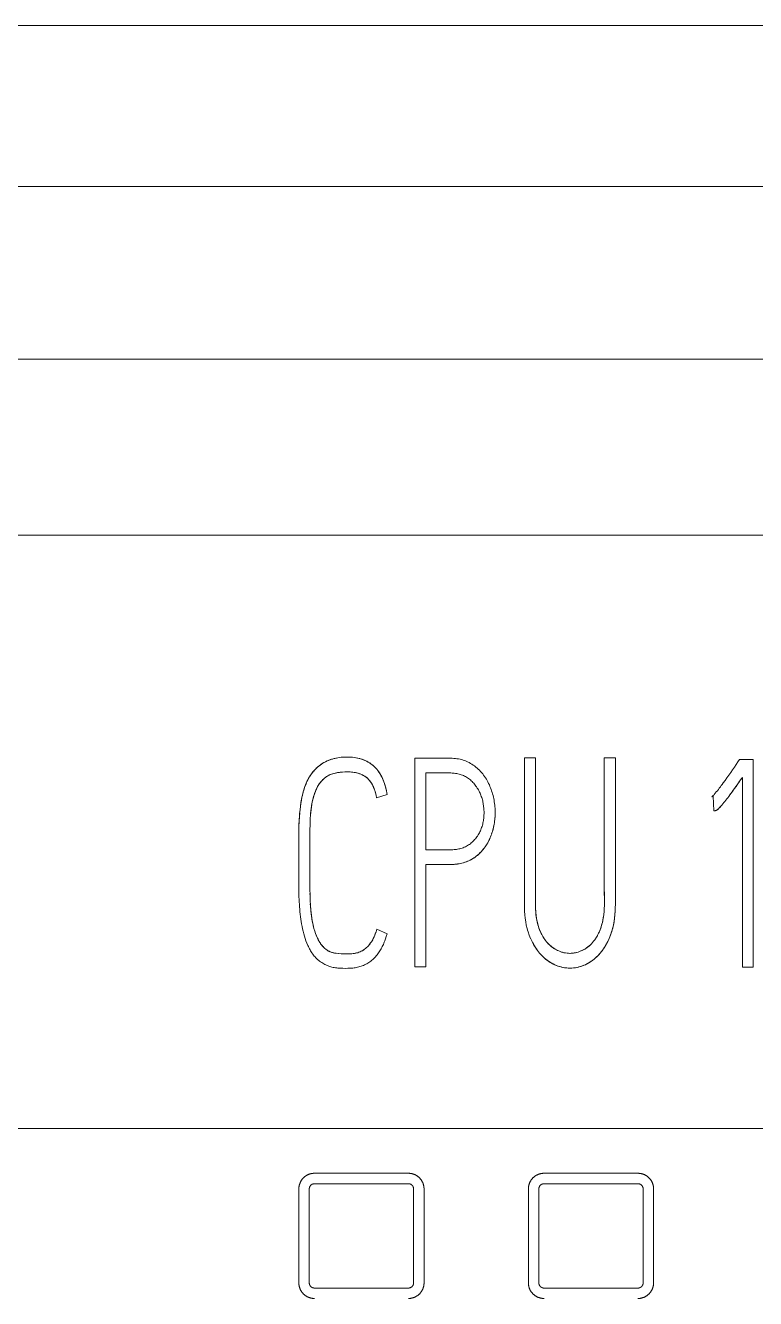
# Model space of a CAD drawing. Header units: millimetres. Extents: x 42356 to 50646, y 31507 to 39566.
# Drawn here: x 47631.91 to 47638.9, y 38478.64 to 38490.84 of the extents above; entities that cross this region are included whole.
import ezdxf

# ---------------------------------------------------------------- set-up
doc = ezdxf.new("R2010")
doc.units = ezdxf.units.MM
doc.set_wipeout_variables(frame=1)
doc.layers.add('000-PI-Oprema', color=30, linetype='Continuous', lineweight=5)

# ---------------------------------------------------------------- blocks, each defined once
blk = doc.blocks.new('A101_6ES7512-1DK01-0AB0')
at = {"layer": '000-PI-Oprema'}
for p, q in [((60.1, 58.55), (100, 58.55)), ((60.1, 57.006), (100, 57.006)), ((0, 55.35), (100, 55.35)), ((43.501, 53.664), (100, 53.664)), ((82.611, 51.527), (82.611, 49.527)), ((82.86, 51.527), (82.611, 51.527)), ((83.662, 50.194), (83.662, 51.53)), ((83.768, 51.53), (83.662, 51.53)), ((84.534, 51.53), (84.427, 51.53)), ((84.534, 50.126), (84.534, 51.53)), ((85.709, 51.494), (85.692, 51.468)), ((85.724, 51.516), (85.709, 51.494)), ((85.855, 51.516), (85.724, 51.516)), ((85.855, 49.524), (85.855, 51.516)), ((82.717, 50.65), (82.717, 51.386)), ((82.717, 51.386), (82.956, 51.386)), ((85.621, 51.366), (85.603, 51.34)), ((85.639, 51.391), (85.621, 51.366)), ((85.657, 51.417), (85.639, 51.391)), ((85.674, 51.442), (85.657, 51.417)), ((85.692, 51.468), (85.674, 51.442)), ((81.572, 51.289), (81.564, 51.271)), ((81.578, 51.303), (81.571, 51.287)), ((85.603, 51.34), (85.585, 51.315)), ((85.682, 51.246), (85.664, 51.221)), ((85.69, 51.258), (85.673, 51.234)), ((85.699, 51.27), (85.682, 51.246)), ((85.708, 51.283), (85.69, 51.258)), ((85.716, 51.295), (85.699, 51.27)), ((85.725, 51.307), (85.708, 51.283)), ((85.734, 51.319), (85.716, 51.295)), ((85.742, 51.332), (85.725, 51.307)), ((85.751, 51.344), (85.734, 51.319)), ((85.751, 51.344), (85.751, 49.524)), ((82.234, 51.198), (82.24, 51.171)), ((82.245, 51.147), (82.24, 51.173)), ((82.347, 51.18), (82.245, 51.147)), ((82.344, 51.195), (82.34, 51.215)), ((82.343, 51.197), (82.347, 51.18)), ((85.459, 51.158), (85.472, 51.164)), ((85.472, 51.164), (85.478, 51.022)), ((85.629, 51.173), (85.647, 51.197)), ((85.638, 51.185), (85.655, 51.209)), ((85.647, 51.197), (85.664, 51.221)), ((85.655, 51.209), (85.673, 51.234)), ((81.511, 51.033), (81.507, 50.997)), ((85.55, 51.073), (85.555, 51.079)), ((85.555, 51.078), (85.564, 51.09)), ((81.606, 50.852), (81.607, 50.88)), ((81.609, 50.93), (81.607, 50.904)), ((81.607, 50.904), (81.607, 50.878)), ((81.61, 50.956), (81.608, 50.928)), ((81.5, 50.293), (81.5, 50.821)), ((81.5, 50.817), (81.5, 50.787)), ((81.605, 50.8), (81.606, 50.832)), ((81.605, 50.774), (81.605, 50.807)), ((81.605, 50.748), (81.605, 50.783)), ((81.605, 50.723), (81.605, 50.759)), ((81.606, 50.826), (81.606, 50.856)), ((83.353, 50.818), (83.348, 50.802)), ((81.605, 50.697), (81.605, 50.735)), ((81.606, 50.541), (81.605, 50.711)), ((81.606, 50.518), (81.606, 50.543)), ((81.606, 50.541), (81.606, 50.515)), ((82.717, 49.527), (82.717, 50.509)), ((82.856, 50.509), (82.717, 50.509)), ((82.747, 50.509), (82.838, 50.508)), ((81.605, 50.326), (81.605, 50.374)), ((81.605, 50.334), (81.605, 50.302)), ((81.605, 50.308), (81.606, 50.278)), ((81.606, 50.282), (81.606, 50.254)), ((81.606, 50.256), (81.607, 50.23)), ((81.606, 50.231), (81.607, 50.205)), ((81.609, 50.153), (81.608, 50.181)), ((81.611, 50.127), (81.609, 50.157)), ((84.534, 50.197), (84.534, 50.13)), ((83.663, 50.061), (83.666, 50.027)), ((83.666, 50.027), (83.669, 49.994)), ((83.669, 49.994), (83.674, 49.961)), ((83.674, 49.961), (83.68, 49.928)), ((83.68, 49.928), (83.688, 49.895)), ((82.247, 49.89), (82.345, 49.843)), ((83.688, 49.896), (83.693, 49.879)), ((83.692, 49.88), (83.697, 49.863)), ((83.697, 49.864), (83.709, 49.832)), ((83.708, 49.833), (83.721, 49.801)), ((83.721, 49.802), (83.735, 49.771)), ((82.167, 49.73), (82.157, 49.72)), ((83.735, 49.772), (83.743, 49.756)), ((83.742, 49.757), (83.751, 49.741)), ((83.75, 49.742), (83.759, 49.727)), ((83.759, 49.728), (83.768, 49.713)), ((83.768, 49.714), (83.778, 49.699)), ((83.777, 49.7), (83.787, 49.685)), ((83.787, 49.686), (83.798, 49.672)), ((83.797, 49.673), (83.808, 49.659)), ((83.807, 49.66), (83.819, 49.647)), ((83.818, 49.648), (83.831, 49.634)), ((83.83, 49.636), (83.843, 49.623)), ((83.842, 49.624), (83.855, 49.611)), ((82.611, 49.527), (82.717, 49.527)), ((85.751, 49.524), (85.855, 49.524)), ((43.501, 47.98), (100, 47.98)), ((82.55, 47.55), (81.65, 47.55)), ((84.75, 47.55), (83.85, 47.55)), ((81.5, 47.4), (81.5, 46.5)), ((81.6, 47.4), (81.6, 46.5)), ((82.55, 47.45), (81.65, 47.45)), ((82.6, 46.5), (82.6, 47.4)), ((82.7, 46.5), (82.7, 47.4)), ((83.7, 47.4), (83.7, 46.5)), ((83.8, 47.4), (83.8, 46.5)), ((84.75, 47.45), (83.85, 47.45)), ((84.8, 46.5), (84.8, 47.4)), ((84.9, 46.5), (84.9, 47.4)), ((81.65, 46.45), (82.55, 46.45)), ((83.85, 46.45), (84.75, 46.45))]:
    blk.add_line(p, q, dxfattribs=at)
for points in [[(81.656, 51.42), (81.669, 51.432), (81.682, 51.444), (81.696, 51.456), (81.71, 51.466), (81.724, 51.476), (81.74, 51.485), (81.755, 51.493), (81.771, 51.501), (81.787, 51.508), (81.804, 51.514), (81.821, 51.519), (81.838, 51.524), (81.855, 51.528), (81.873, 51.531), (81.89, 51.534), (81.908, 51.536), (81.925, 51.537), (81.943, 51.538), (81.961, 51.538), (81.978, 51.538), (81.996, 51.537), (82.014, 51.536), (82.031, 51.534)], [(81.756, 51.494), (81.742, 51.487), (81.729, 51.479), (81.716, 51.47), (81.703, 51.461), (81.691, 51.452), (81.679, 51.441), (81.667, 51.431)], [(82.015, 51.536), (82, 51.537), (81.984, 51.538), (81.969, 51.538), (81.953, 51.538), (81.937, 51.538), (81.922, 51.537), (81.906, 51.536), (81.89, 51.534), (81.875, 51.531), (81.86, 51.529), (81.844, 51.525), (81.829, 51.521), (81.814, 51.517), (81.799, 51.512), (81.785, 51.507), (81.77, 51.501)], [(82.031, 51.534), (82.048, 51.532), (82.066, 51.528), (82.083, 51.524), (82.1, 51.519), (82.117, 51.513), (82.133, 51.507), (82.149, 51.499), (82.165, 51.491), (82.18, 51.482), (82.194, 51.471), (82.208, 51.46), (82.222, 51.448), (82.234, 51.436), (82.246, 51.423), (82.257, 51.409)], [(82.247, 51.421), (82.237, 51.433), (82.226, 51.444), (82.215, 51.455), (82.203, 51.465), (82.19, 51.474), (82.177, 51.483), (82.164, 51.491), (82.15, 51.499), (82.136, 51.506), (82.122, 51.512), (82.107, 51.517), (82.092, 51.522), (82.077, 51.526), (82.062, 51.529), (82.046, 51.532)], [(83.353, 50.818), (83.358, 50.833), (83.362, 50.848), (83.365, 50.863), (83.369, 50.878), (83.372, 50.894), (83.374, 50.909), (83.376, 50.924), (83.378, 50.939), (83.379, 50.955), (83.38, 50.97), (83.381, 50.986), (83.381, 51.001), (83.381, 51.017), (83.38, 51.032), (83.38, 51.048), (83.378, 51.063), (83.377, 51.078), (83.375, 51.094), (83.373, 51.109), (83.371, 51.124), (83.368, 51.14), (83.365, 51.155), (83.361, 51.17), (83.357, 51.185), (83.353, 51.2), (83.348, 51.215), (83.343, 51.229), (83.338, 51.244), (83.332, 51.258), (83.326, 51.272), (83.319, 51.286), (83.312, 51.3), (83.305, 51.313), (83.297, 51.327), (83.289, 51.34), (83.28, 51.353), (83.271, 51.365), (83.262, 51.377), (83.252, 51.389), (83.241, 51.401), (83.231, 51.412), (83.22, 51.423), (83.208, 51.433), (83.196, 51.443), (83.184, 51.453), (83.172, 51.462), (83.159, 51.47), (83.146, 51.478), (83.132, 51.486), (83.118, 51.493), (83.104, 51.499), (83.09, 51.505), (83.075, 51.51), (83.061, 51.514), (83.046, 51.518), (83.031, 51.521), (83.015, 51.523), (83, 51.525), (82.984, 51.526), (82.969, 51.527), (82.953, 51.527), (82.922, 51.527), (82.891, 51.527), (82.86, 51.527)], [(83.865, 49.78), (83.856, 49.792), (83.847, 49.805), (83.839, 49.818), (83.832, 49.831), (83.825, 49.844), (83.818, 49.858), (83.812, 49.872), (83.806, 49.886), (83.801, 49.901), (83.796, 49.915), (83.792, 49.93), (83.788, 49.945), (83.784, 49.96), (83.778, 49.99), (83.774, 50.02), (83.77, 50.05), (83.768, 50.08), (83.767, 50.11), (83.767, 50.14), (83.767, 50.201), (83.768, 50.261), (83.768, 51.53)], [(84.314, 49.759), (84.322, 49.77), (84.331, 49.78), (84.339, 49.791), (84.347, 49.802), (84.354, 49.814), (84.361, 49.826), (84.367, 49.838), (84.373, 49.85), (84.379, 49.862), (84.384, 49.874), (84.394, 49.9), (84.402, 49.926), (84.409, 49.952), (84.415, 49.979), (84.42, 50.006), (84.423, 50.032), (84.425, 50.06), (84.427, 50.087), (84.428, 50.114), (84.428, 50.168), (84.428, 50.223), (84.427, 50.278), (84.427, 51.53)], [(81.578, 51.303), (81.585, 51.319), (81.594, 51.335), (81.603, 51.35), (81.612, 51.365), (81.622, 51.379), (81.633, 51.393), (81.644, 51.407), (81.656, 51.42)], [(81.646, 51.408), (81.635, 51.396), (81.626, 51.384), (81.617, 51.371), (81.608, 51.358), (81.6, 51.345), (81.592, 51.331), (81.585, 51.318)], [(81.812, 51.374), (81.8, 51.37), (81.788, 51.364), (81.777, 51.358), (81.766, 51.351), (81.755, 51.344), (81.745, 51.336), (81.735, 51.328), (81.726, 51.318), (81.717, 51.309), (81.708, 51.299), (81.7, 51.289), (81.693, 51.278), (81.686, 51.267), (81.679, 51.255)], [(81.685, 51.266), (81.692, 51.276), (81.698, 51.286), (81.706, 51.296), (81.713, 51.305), (81.722, 51.314), (81.73, 51.323), (81.739, 51.331), (81.748, 51.339), (81.758, 51.346), (81.768, 51.353), (81.779, 51.359), (81.789, 51.365), (81.8, 51.37), (81.812, 51.374)], [(81.966, 51.397), (81.94, 51.396), (81.914, 51.395), (81.888, 51.392), (81.863, 51.387), (81.837, 51.382), (81.825, 51.378), (81.812, 51.374)], [(81.823, 51.378), (81.847, 51.384), (81.871, 51.389), (81.895, 51.393), (81.919, 51.395), (81.944, 51.397), (81.968, 51.397)], [(81.966, 51.397), (81.992, 51.396), (82.017, 51.394), (82.029, 51.392), (82.041, 51.39), (82.053, 51.388), (82.065, 51.385), (82.077, 51.382), (82.088, 51.378), (82.099, 51.373), (82.111, 51.368), (82.121, 51.362), (82.132, 51.356), (82.142, 51.349), (82.151, 51.341), (82.16, 51.333), (82.169, 51.324)], [(82.234, 51.198), (82.23, 51.211), (82.226, 51.223), (82.222, 51.236), (82.217, 51.248), (82.211, 51.26), (82.206, 51.271), (82.199, 51.283), (82.193, 51.294), (82.185, 51.304), (82.177, 51.315), (82.169, 51.324), (82.16, 51.334), (82.15, 51.342), (82.14, 51.35), (82.129, 51.357), (82.118, 51.363), (82.106, 51.369), (82.094, 51.375), (82.082, 51.379), (82.07, 51.383), (82.057, 51.387), (82.044, 51.39), (82.031, 51.392), (82.018, 51.394), (82.005, 51.395), (81.992, 51.396)], [(82.257, 51.409), (82.267, 51.395), (82.277, 51.38), (82.286, 51.365), (82.294, 51.349), (82.302, 51.333), (82.309, 51.317), (82.315, 51.301), (82.321, 51.284), (82.327, 51.267), (82.332, 51.25), (82.336, 51.232), (82.34, 51.215)], [(82.341, 51.211), (82.338, 51.226), (82.334, 51.241), (82.33, 51.256), (82.325, 51.27), (82.321, 51.285), (82.316, 51.3), (82.31, 51.314), (82.304, 51.328), (82.297, 51.342), (82.29, 51.356), (82.283, 51.37), (82.275, 51.383), (82.266, 51.396)], [(82.956, 51.386), (82.968, 51.385), (82.979, 51.385), (82.99, 51.384), (83.002, 51.382), (83.013, 51.38), (83.024, 51.378), (83.035, 51.376), (83.046, 51.372), (83.056, 51.369), (83.067, 51.365), (83.077, 51.361), (83.087, 51.356), (83.097, 51.351), (83.107, 51.345), (83.117, 51.339), (83.126, 51.332), (83.135, 51.326), (83.144, 51.319), (83.152, 51.311), (83.16, 51.303), (83.168, 51.295), (83.176, 51.287), (83.183, 51.279), (83.191, 51.27), (83.197, 51.261), (83.204, 51.252), (83.21, 51.242), (83.216, 51.233), (83.222, 51.223), (83.227, 51.213), (83.232, 51.203), (83.237, 51.193), (83.241, 51.183), (83.245, 51.172), (83.249, 51.162), (83.253, 51.151), (83.256, 51.14), (83.259, 51.129), (83.262, 51.118), (83.264, 51.107), (83.266, 51.096), (83.268, 51.085), (83.27, 51.074), (83.271, 51.063), (83.273, 51.052), (83.274, 51.041), (83.274, 51.029), (83.275, 51.018), (83.275, 51.007), (83.275, 50.996), (83.274, 50.984), (83.274, 50.973), (83.273, 50.962), (83.272, 50.951), (83.27, 50.94), (83.269, 50.929), (83.267, 50.918), (83.264, 50.907), (83.262, 50.896), (83.259, 50.885), (83.256, 50.874), (83.252, 50.863), (83.249, 50.853), (83.245, 50.842), (83.24, 50.832), (83.235, 50.822), (83.23, 50.812), (83.225, 50.802), (83.219, 50.792), (83.213, 50.782), (83.207, 50.773), (83.2, 50.764), (83.193, 50.755), (83.185, 50.747), (83.178, 50.738), (83.169, 50.73), (83.161, 50.723), (83.153, 50.715), (83.144, 50.708), (83.135, 50.702), (83.125, 50.696), (83.116, 50.69), (83.106, 50.684), (83.096, 50.679), (83.086, 50.675), (83.075, 50.67), (83.065, 50.667), (83.054, 50.663), (83.043, 50.66), (83.032, 50.658), (83.021, 50.656), (83.01, 50.654), (82.999, 50.653), (82.988, 50.652), (82.977, 50.651), (82.965, 50.651), (82.943, 50.65), (82.92, 50.65), (82.897, 50.65), (82.717, 50.65)], [(81.511, 51.032), (81.515, 51.067), (81.52, 51.102), (81.526, 51.136), (81.53, 51.154), (81.534, 51.171), (81.538, 51.188), (81.542, 51.205), (81.547, 51.222), (81.552, 51.238), (81.558, 51.255), (81.564, 51.271)], [(81.566, 51.275), (81.56, 51.26), (81.555, 51.246), (81.55, 51.231), (81.545, 51.216), (81.541, 51.201), (81.537, 51.186), (81.53, 51.155), (81.524, 51.125), (81.519, 51.094), (81.515, 51.064)], [(81.68, 51.256), (81.674, 51.244), (81.668, 51.232), (81.663, 51.221), (81.658, 51.209), (81.649, 51.184), (81.641, 51.159), (81.635, 51.134), (81.629, 51.109), (81.624, 51.084), (81.62, 51.058), (81.617, 51.033), (81.614, 51.007), (81.612, 50.981), (81.61, 50.951)], [(81.611, 50.975), (81.613, 50.999), (81.616, 51.023), (81.619, 51.047), (81.622, 51.07), (81.626, 51.094), (81.631, 51.118), (81.636, 51.141), (81.643, 51.165), (81.65, 51.188), (81.659, 51.211), (81.668, 51.233), (81.679, 51.255)], [(82.177, 51.315), (82.184, 51.306), (82.191, 51.296), (82.198, 51.285), (82.204, 51.275), (82.209, 51.264), (82.214, 51.253), (82.219, 51.242), (82.223, 51.23), (82.227, 51.219), (82.234, 51.195)], [(85.585, 51.315), (85.567, 51.29), (85.558, 51.277), (85.549, 51.265), (85.54, 51.252), (85.53, 51.24), (85.521, 51.228), (85.511, 51.216), (85.501, 51.204)], [(85.501, 51.204), (85.481, 51.18), (85.476, 51.174), (85.471, 51.169), (85.468, 51.166), (85.465, 51.163), (85.462, 51.161), (85.459, 51.158)], [(85.629, 51.173), (85.62, 51.161), (85.611, 51.149), (85.602, 51.137), (85.592, 51.125), (85.583, 51.113), (85.574, 51.102), (85.564, 51.09)], [(85.574, 51.102), (85.583, 51.113), (85.592, 51.125), (85.602, 51.137), (85.611, 51.149), (85.62, 51.161), (85.638, 51.185)], [(81.508, 51.002), (81.505, 50.972), (81.503, 50.941), (81.502, 50.91), (81.501, 50.879), (81.5, 50.848)], [(81.5, 50.817), (81.5, 50.856), (81.501, 50.892), (81.503, 50.927), (81.505, 50.962), (81.507, 50.997)], [(83.381, 51.006), (83.381, 50.992), (83.38, 50.978), (83.38, 50.964), (83.379, 50.95), (83.377, 50.937), (83.376, 50.923), (83.374, 50.909), (83.372, 50.896), (83.369, 50.882), (83.367, 50.868), (83.363, 50.855), (83.36, 50.842), (83.356, 50.828), (83.352, 50.815)], [(85.478, 51.022), (85.479, 51.022), (85.479, 51.022), (85.48, 51.022), (85.48, 51.022), (85.481, 51.022), (85.481, 51.022), (85.482, 51.022), (85.482, 51.023), (85.483, 51.023), (85.483, 51.023), (85.484, 51.023), (85.484, 51.023), (85.485, 51.023), (85.485, 51.023), (85.486, 51.023), (85.486, 51.023), (85.487, 51.023), (85.487, 51.023), (85.488, 51.024), (85.489, 51.024), (85.49, 51.024), (85.491, 51.024), (85.492, 51.025), (85.493, 51.025), (85.494, 51.025), (85.495, 51.026), (85.496, 51.026), (85.497, 51.026), (85.498, 51.027), (85.499, 51.027), (85.5, 51.028)], [(85.55, 51.073), (85.545, 51.067), (85.54, 51.062), (85.534, 51.056), (85.529, 51.051), (85.524, 51.046), (85.518, 51.04), (85.516, 51.038), (85.513, 51.035), (85.51, 51.033), (85.507, 51.031), (85.503, 51.029), (85.502, 51.028), (85.5, 51.028)], [(85.5, 51.028), (85.503, 51.029), (85.507, 51.031), (85.51, 51.033), (85.513, 51.035), (85.516, 51.037), (85.519, 51.04), (85.522, 51.042), (85.524, 51.045), (85.529, 51.051)], [(85.529, 51.051), (85.545, 51.067), (85.55, 51.073)], [(82.958, 50.509), (82.973, 50.509), (82.988, 50.51), (83.003, 50.511), (83.019, 50.513), (83.034, 50.516), (83.049, 50.519), (83.063, 50.522), (83.078, 50.526), (83.093, 50.531), (83.107, 50.536), (83.121, 50.542), (83.135, 50.548), (83.149, 50.555), (83.163, 50.563), (83.176, 50.571), (83.189, 50.58), (83.201, 50.589), (83.213, 50.599), (83.225, 50.609), (83.236, 50.62), (83.247, 50.631), (83.257, 50.642), (83.267, 50.654), (83.277, 50.666), (83.286, 50.679), (83.295, 50.692), (83.303, 50.705), (83.311, 50.718), (83.318, 50.732), (83.325, 50.746), (83.332, 50.76), (83.338, 50.774), (83.343, 50.789), (83.349, 50.803)], [(83.338, 50.776), (83.333, 50.763), (83.327, 50.75), (83.321, 50.738), (83.315, 50.725), (83.308, 50.713), (83.301, 50.701), (83.293, 50.69), (83.285, 50.678), (83.277, 50.667), (83.268, 50.656), (83.26, 50.645), (83.25, 50.635), (83.241, 50.625), (83.231, 50.615), (83.221, 50.605), (83.211, 50.596), (83.2, 50.588), (83.189, 50.58), (83.177, 50.572), (83.165, 50.564), (83.153, 50.558), (83.141, 50.551), (83.128, 50.545), (83.116, 50.54), (83.103, 50.535), (83.09, 50.53), (83.076, 50.526), (83.063, 50.522), (83.049, 50.519), (83.036, 50.516), (83.022, 50.514), (83.008, 50.512), (82.994, 50.511), (82.98, 50.51), (82.967, 50.509)], [(81.606, 50.518), (81.606, 50.464), (81.606, 50.438), (81.606, 50.412)], [(82.838, 50.508), (82.868, 50.508), (82.898, 50.508), (82.928, 50.508), (82.967, 50.509)], [(82.939, 50.509), (82.911, 50.509), (82.856, 50.509)], [(81.605, 50.36), (81.606, 50.422), (81.606, 50.47)], [(82.345, 49.843), (82.338, 49.82), (82.331, 49.798), (82.324, 49.776), (82.319, 49.765), (82.315, 49.754), (82.31, 49.743), (82.305, 49.732), (82.3, 49.722), (82.295, 49.712), (82.289, 49.701), (82.284, 49.691), (82.277, 49.681), (82.271, 49.671), (82.264, 49.661), (82.257, 49.652), (82.25, 49.642), (82.242, 49.633), (82.234, 49.624), (82.226, 49.616), (82.218, 49.607), (82.209, 49.599), (82.2, 49.592), (82.191, 49.584), (82.181, 49.577), (82.171, 49.57), (82.161, 49.564), (82.151, 49.558), (82.141, 49.553), (82.13, 49.547), (82.119, 49.542), (82.108, 49.538), (82.097, 49.534), (82.086, 49.531), (82.075, 49.527), (82.063, 49.525), (82.052, 49.522), (82.04, 49.52), (82.029, 49.518), (82.017, 49.517), (82.005, 49.516), (81.993, 49.515), (81.981, 49.514), (81.969, 49.514), (81.946, 49.513), (81.922, 49.514), (81.898, 49.515), (81.874, 49.517), (81.863, 49.518), (81.851, 49.519), (81.839, 49.521), (81.828, 49.523), (81.816, 49.526), (81.805, 49.529), (81.793, 49.533), (81.782, 49.537), (81.771, 49.541), (81.76, 49.546), (81.749, 49.551), (81.739, 49.557), (81.729, 49.563), (81.719, 49.569), (81.709, 49.576), (81.699, 49.583), (81.69, 49.59), (81.68, 49.598), (81.672, 49.606), (81.663, 49.615), (81.655, 49.623), (81.647, 49.632), (81.64, 49.641), (81.633, 49.651), (81.626, 49.661), (81.619, 49.671), (81.613, 49.681), (81.607, 49.691), (81.601, 49.702), (81.596, 49.712), (81.591, 49.723), (81.586, 49.734), (81.577, 49.756), (81.568, 49.778), (81.56, 49.8), (81.553, 49.823), (81.547, 49.846), (81.541, 49.869), (81.536, 49.892), (81.531, 49.915), (81.526, 49.939), (81.522, 49.962), (81.519, 49.986), (81.516, 50.009), (81.513, 50.032), (81.51, 50.056), (81.508, 50.08), (81.506, 50.103), (81.505, 50.127), (81.503, 50.15), (81.502, 50.174), (81.501, 50.198), (81.501, 50.221), (81.5, 50.245), (81.5, 50.269), (81.5, 50.293)], [(83.768, 50.277), (83.768, 50.222), (83.767, 50.167), (83.767, 50.113), (83.768, 50.086), (83.77, 50.059), (83.772, 50.032), (83.776, 50.005), (83.78, 49.978), (83.786, 49.952), (83.793, 49.925), (83.801, 49.899), (83.811, 49.874), (83.816, 49.862), (83.822, 49.849), (83.828, 49.837), (83.835, 49.825), (83.842, 49.814), (83.849, 49.802), (83.857, 49.791), (83.865, 49.78), (83.874, 49.768)], [(84.427, 50.302), (84.427, 50.241), (84.428, 50.18), (84.428, 50.118), (84.427, 50.088), (84.425, 50.057), (84.422, 50.027), (84.418, 49.997), (84.412, 49.967), (84.409, 49.952), (84.405, 49.937), (84.401, 49.922)], [(81.608, 50.179), (81.607, 50.206), (81.607, 50.23)], [(83.662, 50.094), (83.662, 50.127), (83.662, 50.194)], [(81.645, 49.894), (81.639, 49.918), (81.634, 49.941), (81.629, 49.965), (81.625, 49.989), (81.621, 50.013), (81.618, 50.037), (81.616, 50.061), (81.614, 50.085), (81.612, 50.109), (81.61, 50.133)], [(81.611, 50.127), (81.612, 50.101), (81.614, 50.075), (81.617, 50.049), (81.62, 50.023), (81.624, 49.997), (81.628, 49.972), (81.633, 49.946), (81.638, 49.921), (81.645, 49.896), (81.652, 49.871)], [(83.662, 50.128), (83.662, 50.094), (83.664, 50.061)], [(83.854, 49.612), (83.867, 49.602), (83.88, 49.591), (83.894, 49.582), (83.908, 49.573), (83.922, 49.564), (83.937, 49.556), (83.952, 49.549), (83.967, 49.542), (83.983, 49.536), (83.999, 49.531), (84.015, 49.527), (84.031, 49.523), (84.047, 49.52), (84.064, 49.518), (84.08, 49.516), (84.097, 49.516), (84.114, 49.516), (84.131, 49.518), (84.147, 49.52), (84.164, 49.522), (84.18, 49.526), (84.196, 49.531), (84.212, 49.536), (84.228, 49.541), (84.243, 49.548), (84.258, 49.555), (84.273, 49.563), (84.288, 49.572), (84.302, 49.581), (84.315, 49.59), (84.329, 49.601), (84.341, 49.611), (84.354, 49.623), (84.366, 49.634), (84.377, 49.646), (84.388, 49.659), (84.399, 49.672), (84.409, 49.685), (84.418, 49.699), (84.428, 49.713), (84.436, 49.727), (84.445, 49.741), (84.453, 49.756), (84.46, 49.771), (84.474, 49.801), (84.487, 49.832), (84.498, 49.864), (84.503, 49.88), (84.507, 49.896), (84.515, 49.928), (84.521, 49.961), (84.526, 49.993), (84.529, 50.026), (84.532, 50.06), (84.533, 50.093), (84.534, 50.13)], [(84.533, 50.097), (84.532, 50.064), (84.53, 50.031), (84.526, 49.998), (84.522, 49.965), (84.516, 49.932), (84.508, 49.9), (84.504, 49.884), (84.499, 49.868), (84.488, 49.836), (84.476, 49.805), (84.462, 49.774), (84.454, 49.759), (84.446, 49.744), (84.438, 49.73), (84.429, 49.716), (84.42, 49.702), (84.411, 49.688), (84.401, 49.675), (84.39, 49.662), (84.379, 49.649), (84.368, 49.637), (84.356, 49.625), (84.344, 49.614), (84.331, 49.603), (84.318, 49.592), (84.304, 49.583), (84.29, 49.573), (84.276, 49.565), (84.261, 49.557), (84.246, 49.549), (84.231, 49.543), (84.215, 49.537), (84.199, 49.531), (84.183, 49.527), (84.167, 49.523), (84.15, 49.52), (84.134, 49.518), (84.117, 49.517), (84.101, 49.516), (84.084, 49.516), (84.067, 49.518), (84.051, 49.52), (84.034, 49.522), (84.018, 49.526), (84.002, 49.53), (83.986, 49.535), (83.97, 49.541), (83.955, 49.548), (83.939, 49.555), (83.925, 49.563), (83.91, 49.571), (83.896, 49.58), (83.882, 49.59), (83.868, 49.6), (83.855, 49.611)], [(84.396, 49.907), (84.391, 49.893), (84.386, 49.878), (84.38, 49.864), (84.373, 49.85), (84.366, 49.837), (84.359, 49.823), (84.351, 49.81), (84.343, 49.797), (84.334, 49.785), (84.325, 49.773), (84.315, 49.761)], [(81.652, 49.871), (81.661, 49.847), (81.67, 49.823), (81.681, 49.8), (81.686, 49.788), (81.692, 49.777), (81.699, 49.765), (81.706, 49.754), (81.714, 49.743), (81.722, 49.733), (81.731, 49.723), (81.74, 49.714), (81.749, 49.705), (81.759, 49.697), (81.77, 49.689), (81.78, 49.682), (81.792, 49.676), (81.804, 49.671), (81.816, 49.667), (81.828, 49.663), (81.841, 49.66), (81.854, 49.658), (81.879, 49.656), (81.905, 49.654), (81.931, 49.652)], [(81.907, 49.654), (81.883, 49.656), (81.859, 49.658), (81.846, 49.66), (81.835, 49.662), (81.823, 49.665), (81.811, 49.668), (81.8, 49.672), (81.789, 49.677), (81.778, 49.683), (81.768, 49.69), (81.759, 49.697), (81.749, 49.705), (81.74, 49.713), (81.732, 49.722), (81.724, 49.731), (81.716, 49.74), (81.709, 49.75), (81.702, 49.761), (81.696, 49.771), (81.69, 49.782), (81.684, 49.793), (81.679, 49.804), (81.669, 49.826), (81.66, 49.848)], [(82.24, 49.867), (82.232, 49.844), (82.224, 49.821), (82.219, 49.81), (82.213, 49.799), (82.208, 49.788), (82.202, 49.778), (82.195, 49.767), (82.188, 49.757), (82.181, 49.748), (82.174, 49.738), (82.166, 49.729)], [(82.167, 49.73), (82.175, 49.74), (82.183, 49.75), (82.191, 49.761), (82.198, 49.771), (82.204, 49.782), (82.21, 49.794), (82.216, 49.805), (82.222, 49.817), (82.227, 49.829), (82.231, 49.841), (82.24, 49.865), (82.247, 49.89)], [(81.931, 49.652), (81.957, 49.652), (81.982, 49.652), (82.008, 49.654), (82.021, 49.656), (82.034, 49.657), (82.046, 49.66), (82.059, 49.663), (82.071, 49.666), (82.083, 49.671), (82.095, 49.676), (82.107, 49.682), (82.118, 49.688), (82.128, 49.696), (82.139, 49.704)], [(82.13, 49.696), (82.12, 49.689), (82.109, 49.683), (82.098, 49.677), (82.087, 49.672), (82.076, 49.668), (82.064, 49.664), (82.052, 49.661), (82.041, 49.659), (82.029, 49.657), (82.004, 49.654), (81.98, 49.652), (81.956, 49.652)], [(82.139, 49.703), (82.149, 49.712), (82.158, 49.721)], [(83.873, 49.769), (83.882, 49.759), (83.891, 49.749), (83.901, 49.739), (83.911, 49.73), (83.922, 49.721), (83.933, 49.713), (83.944, 49.705), (83.956, 49.698)], [(84.305, 49.75), (84.294, 49.739), (84.283, 49.729), (84.271, 49.719), (84.258, 49.71), (84.246, 49.702), (84.232, 49.694), (84.219, 49.687), (84.205, 49.68), (84.191, 49.675), (84.176, 49.67), (84.162, 49.665), (84.147, 49.662), (84.132, 49.66), (84.117, 49.658), (84.101, 49.657), (84.086, 49.658), (84.071, 49.659), (84.056, 49.661), (84.041, 49.664), (84.026, 49.668), (84.011, 49.672), (83.997, 49.678), (83.983, 49.684), (83.969, 49.691), (83.956, 49.698), (83.943, 49.706), (83.93, 49.715), (83.918, 49.725), (83.906, 49.735), (83.895, 49.745), (83.885, 49.756), (83.874, 49.768)], [(83.968, 49.691), (83.98, 49.685), (83.992, 49.68), (84.005, 49.675), (84.018, 49.67), (84.031, 49.666), (84.044, 49.663), (84.057, 49.661)], [(84.071, 49.659), (84.084, 49.658), (84.098, 49.657), (84.111, 49.658), (84.125, 49.659), (84.138, 49.661), (84.152, 49.663), (84.165, 49.666), (84.178, 49.67), (84.191, 49.675), (84.204, 49.68), (84.217, 49.685), (84.229, 49.691), (84.241, 49.698), (84.252, 49.705), (84.263, 49.713), (84.274, 49.721), (84.285, 49.73), (84.295, 49.74), (84.304, 49.749), (84.315, 49.761)], [(81.65, 47.55), (81.647, 47.55), (81.644, 47.55), (81.641, 47.55), (81.638, 47.55), (81.636, 47.549), (81.633, 47.549), (81.63, 47.549), (81.627, 47.548), (81.624, 47.548), (81.621, 47.547), (81.619, 47.547), (81.616, 47.546), (81.613, 47.545), (81.61, 47.545), (81.608, 47.544), (81.605, 47.543), (81.602, 47.542), (81.599, 47.541), (81.597, 47.54), (81.594, 47.539), (81.591, 47.538), (81.589, 47.537), (81.586, 47.536), (81.584, 47.534), (81.581, 47.533), (81.579, 47.532), (81.576, 47.531), (81.574, 47.529), (81.571, 47.528), (81.569, 47.526), (81.566, 47.525), (81.564, 47.523), (81.562, 47.521), (81.559, 47.52), (81.557, 47.518), (81.555, 47.516), (81.553, 47.514), (81.551, 47.512), (81.549, 47.51), (81.546, 47.508), (81.544, 47.507), (81.542, 47.505), (81.54, 47.502), (81.539, 47.5), (81.537, 47.498), (81.535, 47.496), (81.533, 47.494), (81.531, 47.492), (81.53, 47.49), (81.528, 47.487), (81.526, 47.485), (81.525, 47.483), (81.523, 47.48), (81.522, 47.478), (81.52, 47.475), (81.519, 47.473), (81.518, 47.47), (81.516, 47.468), (81.515, 47.465), (81.514, 47.463), (81.513, 47.46), (81.512, 47.458), (81.511, 47.455), (81.51, 47.453), (81.509, 47.45), (81.508, 47.447), (81.507, 47.445), (81.506, 47.442), (81.505, 47.439), (81.504, 47.436), (81.504, 47.434), (81.503, 47.431), (81.503, 47.428), (81.502, 47.425), (81.502, 47.423), (81.501, 47.42), (81.501, 47.417), (81.501, 47.414), (81.5, 47.411), (81.5, 47.409), (81.5, 47.406), (81.5, 47.403), (81.5, 47.4)], [(82.7, 47.4), (82.7, 47.403), (82.7, 47.406), (82.7, 47.409), (82.699, 47.412), (82.699, 47.416), (82.699, 47.419), (82.698, 47.422), (82.698, 47.425), (82.697, 47.428), (82.697, 47.431), (82.696, 47.434), (82.695, 47.437), (82.695, 47.44), (82.694, 47.443), (82.693, 47.446), (82.692, 47.449), (82.691, 47.452), (82.69, 47.455), (82.688, 47.458), (82.687, 47.461), (82.686, 47.463), (82.685, 47.466), (82.683, 47.469), (82.682, 47.472), (82.68, 47.474), (82.679, 47.477), (82.677, 47.48), (82.675, 47.482), (82.674, 47.485), (82.672, 47.487), (82.67, 47.49), (82.668, 47.492), (82.666, 47.495), (82.664, 47.497), (82.662, 47.5), (82.66, 47.502), (82.658, 47.504), (82.656, 47.507), (82.653, 47.509), (82.651, 47.511), (82.649, 47.513), (82.646, 47.515), (82.644, 47.517), (82.641, 47.519), (82.639, 47.521), (82.636, 47.523), (82.634, 47.524), (82.631, 47.526), (82.629, 47.528), (82.626, 47.529), (82.623, 47.531), (82.62, 47.533), (82.617, 47.534), (82.615, 47.535), (82.612, 47.537), (82.609, 47.538), (82.606, 47.539), (82.603, 47.54), (82.6, 47.541), (82.597, 47.542), (82.594, 47.543), (82.591, 47.544), (82.588, 47.545), (82.585, 47.546), (82.582, 47.547), (82.579, 47.547), (82.575, 47.548), (82.572, 47.548), (82.569, 47.549), (82.566, 47.549), (82.563, 47.549), (82.56, 47.55), (82.556, 47.55), (82.553, 47.55), (82.55, 47.55)], [(83.85, 47.55), (83.847, 47.55), (83.844, 47.55), (83.841, 47.55), (83.838, 47.55), (83.836, 47.549), (83.833, 47.549), (83.83, 47.549), (83.827, 47.548), (83.824, 47.548), (83.821, 47.547), (83.819, 47.547), (83.816, 47.546), (83.813, 47.545), (83.81, 47.545), (83.808, 47.544), (83.805, 47.543), (83.802, 47.542), (83.799, 47.541), (83.797, 47.54), (83.794, 47.539), (83.791, 47.538), (83.789, 47.537), (83.786, 47.536), (83.784, 47.534), (83.781, 47.533), (83.779, 47.532), (83.776, 47.531), (83.774, 47.529), (83.771, 47.528), (83.769, 47.526), (83.766, 47.525), (83.764, 47.523), (83.762, 47.521), (83.759, 47.52), (83.757, 47.518), (83.755, 47.516), (83.753, 47.514), (83.751, 47.512), (83.749, 47.51), (83.746, 47.508), (83.744, 47.507), (83.742, 47.505), (83.74, 47.502), (83.739, 47.5), (83.737, 47.498), (83.735, 47.496), (83.733, 47.494), (83.731, 47.492), (83.73, 47.49), (83.728, 47.487), (83.726, 47.485), (83.725, 47.483), (83.723, 47.48), (83.722, 47.478), (83.72, 47.475), (83.719, 47.473), (83.718, 47.47), (83.716, 47.468), (83.715, 47.465), (83.714, 47.463), (83.713, 47.46), (83.712, 47.458), (83.711, 47.455), (83.71, 47.453), (83.709, 47.45), (83.708, 47.447), (83.707, 47.445), (83.706, 47.442), (83.705, 47.439), (83.704, 47.436), (83.704, 47.434), (83.703, 47.431), (83.703, 47.428), (83.702, 47.425), (83.702, 47.423), (83.701, 47.42), (83.701, 47.417), (83.701, 47.414), (83.7, 47.411), (83.7, 47.409), (83.7, 47.406), (83.7, 47.403), (83.7, 47.4)], [(84.9, 47.4), (84.9, 47.403), (84.9, 47.406), (84.9, 47.409), (84.899, 47.412), (84.899, 47.416), (84.899, 47.419), (84.898, 47.422), (84.898, 47.425), (84.897, 47.428), (84.897, 47.431), (84.896, 47.434), (84.895, 47.437), (84.895, 47.44), (84.894, 47.443), (84.893, 47.446), (84.892, 47.449), (84.891, 47.452), (84.89, 47.455), (84.888, 47.458), (84.887, 47.461), (84.886, 47.463), (84.885, 47.466), (84.883, 47.469), (84.882, 47.472), (84.88, 47.474), (84.879, 47.477), (84.877, 47.48), (84.875, 47.482), (84.874, 47.485), (84.872, 47.487), (84.87, 47.49), (84.868, 47.492), (84.866, 47.495), (84.864, 47.497), (84.862, 47.5), (84.86, 47.502), (84.858, 47.504), (84.856, 47.507), (84.853, 47.509), (84.851, 47.511), (84.849, 47.513), (84.846, 47.515), (84.844, 47.517), (84.841, 47.519), (84.839, 47.521), (84.836, 47.523), (84.834, 47.524), (84.831, 47.526), (84.829, 47.528), (84.826, 47.529), (84.823, 47.531), (84.82, 47.533), (84.817, 47.534), (84.815, 47.535), (84.812, 47.537), (84.809, 47.538), (84.806, 47.539), (84.803, 47.54), (84.8, 47.541), (84.797, 47.542), (84.794, 47.543), (84.791, 47.544), (84.788, 47.545), (84.785, 47.546), (84.782, 47.547), (84.779, 47.547), (84.775, 47.548), (84.772, 47.548), (84.769, 47.549), (84.766, 47.549), (84.763, 47.549), (84.76, 47.55), (84.756, 47.55), (84.753, 47.55), (84.75, 47.55)], [(81.65, 47.45), (81.649, 47.45), (81.647, 47.45), (81.646, 47.45), (81.645, 47.45), (81.643, 47.45), (81.642, 47.449), (81.641, 47.449), (81.639, 47.449), (81.638, 47.449), (81.637, 47.448), (81.636, 47.448), (81.634, 47.447), (81.633, 47.447), (81.632, 47.447), (81.631, 47.446), (81.629, 47.446), (81.628, 47.445), (81.627, 47.444), (81.626, 47.444), (81.625, 47.443), (81.624, 47.442), (81.622, 47.442), (81.621, 47.441), (81.62, 47.44), (81.619, 47.439), (81.618, 47.439), (81.617, 47.438), (81.616, 47.437), (81.615, 47.436), (81.614, 47.435), (81.613, 47.434), (81.613, 47.433), (81.612, 47.432), (81.611, 47.431), (81.61, 47.43), (81.609, 47.429), (81.609, 47.428), (81.608, 47.427), (81.607, 47.426), (81.607, 47.425), (81.606, 47.424), (81.605, 47.422), (81.605, 47.421), (81.604, 47.42), (81.604, 47.419), (81.603, 47.418), (81.603, 47.416), (81.602, 47.415), (81.602, 47.414), (81.602, 47.413), (81.601, 47.412), (81.601, 47.41), (81.601, 47.409), (81.601, 47.408), (81.6, 47.406), (81.6, 47.405), (81.6, 47.404), (81.6, 47.403), (81.6, 47.401), (81.6, 47.4)], [(82.6, 47.4), (82.6, 47.401), (82.6, 47.403), (82.6, 47.404), (82.6, 47.405), (82.6, 47.406), (82.599, 47.408), (82.599, 47.409), (82.599, 47.41), (82.599, 47.412), (82.598, 47.413), (82.598, 47.414), (82.598, 47.415), (82.597, 47.417), (82.597, 47.418), (82.596, 47.419), (82.596, 47.42), (82.595, 47.421), (82.595, 47.423), (82.594, 47.424), (82.593, 47.425), (82.593, 47.426), (82.592, 47.427), (82.591, 47.428), (82.591, 47.429), (82.59, 47.43), (82.589, 47.431), (82.588, 47.432), (82.587, 47.433), (82.586, 47.434), (82.585, 47.435), (82.585, 47.436), (82.584, 47.437), (82.583, 47.438), (82.582, 47.439), (82.581, 47.44), (82.58, 47.44), (82.578, 47.441), (82.577, 47.442), (82.576, 47.443), (82.575, 47.443), (82.574, 47.444), (82.573, 47.444), (82.572, 47.445), (82.57, 47.446), (82.569, 47.446), (82.568, 47.447), (82.567, 47.447), (82.566, 47.448), (82.564, 47.448), (82.563, 47.448), (82.562, 47.449), (82.56, 47.449), (82.559, 47.449), (82.558, 47.449), (82.557, 47.45), (82.555, 47.45), (82.554, 47.45), (82.553, 47.45), (82.551, 47.45), (82.55, 47.45)], [(83.85, 47.45), (83.849, 47.45), (83.847, 47.45), (83.846, 47.45), (83.845, 47.45), (83.843, 47.45), (83.842, 47.449), (83.841, 47.449), (83.839, 47.449), (83.838, 47.449), (83.837, 47.448), (83.836, 47.448), (83.834, 47.447), (83.833, 47.447), (83.832, 47.447), (83.831, 47.446), (83.829, 47.446), (83.828, 47.445), (83.827, 47.444), (83.826, 47.444), (83.825, 47.443), (83.824, 47.442), (83.822, 47.442), (83.821, 47.441), (83.82, 47.44), (83.819, 47.439), (83.818, 47.439), (83.817, 47.438), (83.816, 47.437), (83.815, 47.436), (83.814, 47.435), (83.813, 47.434), (83.813, 47.433), (83.812, 47.432), (83.811, 47.431), (83.81, 47.43), (83.809, 47.429), (83.809, 47.428), (83.808, 47.427), (83.807, 47.426), (83.807, 47.425), (83.806, 47.424), (83.805, 47.422), (83.805, 47.421), (83.804, 47.42), (83.804, 47.419), (83.803, 47.418), (83.803, 47.416), (83.802, 47.415), (83.802, 47.414), (83.802, 47.413), (83.801, 47.412), (83.801, 47.41), (83.801, 47.409), (83.801, 47.408), (83.8, 47.406), (83.8, 47.405), (83.8, 47.404), (83.8, 47.403), (83.8, 47.401), (83.8, 47.4)], [(84.8, 47.4), (84.8, 47.401), (84.8, 47.403), (84.8, 47.404), (84.8, 47.405), (84.8, 47.406), (84.799, 47.408), (84.799, 47.409), (84.799, 47.41), (84.799, 47.412), (84.798, 47.413), (84.798, 47.414), (84.798, 47.415), (84.797, 47.417), (84.797, 47.418), (84.796, 47.419), (84.796, 47.42), (84.795, 47.421), (84.795, 47.423), (84.794, 47.424), (84.793, 47.425), (84.793, 47.426), (84.792, 47.427), (84.791, 47.428), (84.791, 47.429), (84.79, 47.43), (84.789, 47.431), (84.788, 47.432), (84.787, 47.433), (84.786, 47.434), (84.785, 47.435), (84.785, 47.436), (84.784, 47.437), (84.783, 47.438), (84.782, 47.439), (84.781, 47.44), (84.78, 47.44), (84.778, 47.441), (84.777, 47.442), (84.776, 47.443), (84.775, 47.443), (84.774, 47.444), (84.773, 47.444), (84.772, 47.445), (84.77, 47.446), (84.769, 47.446), (84.768, 47.447), (84.767, 47.447), (84.766, 47.448), (84.764, 47.448), (84.763, 47.448), (84.762, 47.449), (84.76, 47.449), (84.759, 47.449), (84.758, 47.449), (84.757, 47.45), (84.755, 47.45), (84.754, 47.45), (84.753, 47.45), (84.751, 47.45), (84.75, 47.45)], [(81.5, 46.5), (81.5, 46.497), (81.5, 46.494), (81.5, 46.491), (81.501, 46.488), (81.501, 46.484), (81.501, 46.481), (81.502, 46.478), (81.502, 46.475), (81.503, 46.472), (81.503, 46.469), (81.504, 46.466), (81.505, 46.463), (81.505, 46.46), (81.506, 46.457), (81.507, 46.454), (81.508, 46.451), (81.509, 46.448), (81.51, 46.445), (81.512, 46.442), (81.513, 46.439), (81.514, 46.437), (81.515, 46.434), (81.517, 46.431), (81.518, 46.428), (81.52, 46.426), (81.521, 46.423), (81.523, 46.42), (81.525, 46.418), (81.526, 46.415), (81.528, 46.413), (81.53, 46.41), (81.532, 46.408), (81.534, 46.405), (81.536, 46.403), (81.538, 46.4), (81.54, 46.398), (81.542, 46.396), (81.544, 46.393), (81.547, 46.391), (81.549, 46.389), (81.551, 46.387), (81.554, 46.385), (81.556, 46.383), (81.559, 46.381), (81.561, 46.379), (81.564, 46.377), (81.566, 46.376), (81.569, 46.374), (81.571, 46.372), (81.574, 46.371), (81.577, 46.369), (81.58, 46.367), (81.583, 46.366), (81.585, 46.365), (81.588, 46.363), (81.591, 46.362), (81.594, 46.361), (81.597, 46.36), (81.6, 46.359), (81.603, 46.358), (81.606, 46.357), (81.609, 46.356), (81.612, 46.355), (81.615, 46.354), (81.618, 46.353), (81.621, 46.353), (81.625, 46.352), (81.628, 46.352), (81.631, 46.351), (81.634, 46.351), (81.637, 46.351), (81.64, 46.35), (81.644, 46.35), (81.647, 46.35), (81.65, 46.35)], [(81.6, 46.5), (81.6, 46.499), (81.6, 46.497), (81.6, 46.496), (81.6, 46.495), (81.6, 46.494), (81.601, 46.492), (81.601, 46.491), (81.601, 46.49), (81.601, 46.488), (81.602, 46.487), (81.602, 46.486), (81.602, 46.485), (81.603, 46.483), (81.603, 46.482), (81.604, 46.481), (81.604, 46.48), (81.605, 46.479), (81.605, 46.477), (81.606, 46.476), (81.607, 46.475), (81.607, 46.474), (81.608, 46.473), (81.609, 46.472), (81.609, 46.471), (81.61, 46.47), (81.611, 46.469), (81.612, 46.468), (81.613, 46.467), (81.614, 46.466), (81.615, 46.465), (81.615, 46.464), (81.616, 46.463), (81.617, 46.462), (81.618, 46.461), (81.619, 46.46), (81.62, 46.46), (81.622, 46.459), (81.623, 46.458), (81.624, 46.457), (81.625, 46.457), (81.626, 46.456), (81.627, 46.456), (81.628, 46.455), (81.63, 46.454), (81.631, 46.454), (81.632, 46.453), (81.633, 46.453), (81.634, 46.452), (81.636, 46.452), (81.637, 46.452), (81.638, 46.451), (81.64, 46.451), (81.641, 46.451), (81.642, 46.451), (81.643, 46.45), (81.645, 46.45), (81.646, 46.45), (81.647, 46.45), (81.649, 46.45), (81.65, 46.45)], [(82.55, 46.45), (82.551, 46.45), (82.553, 46.45), (82.554, 46.45), (82.555, 46.45), (82.557, 46.45), (82.558, 46.451), (82.559, 46.451), (82.561, 46.451), (82.562, 46.451), (82.563, 46.452), (82.564, 46.452), (82.566, 46.453), (82.567, 46.453), (82.568, 46.453), (82.569, 46.454), (82.571, 46.454), (82.572, 46.455), (82.573, 46.456), (82.574, 46.456), (82.575, 46.457), (82.576, 46.458), (82.578, 46.458), (82.579, 46.459), (82.58, 46.46), (82.581, 46.461), (82.582, 46.461), (82.583, 46.462), (82.584, 46.463), (82.585, 46.464), (82.586, 46.465), (82.587, 46.466), (82.587, 46.467), (82.588, 46.468), (82.589, 46.469), (82.59, 46.47), (82.591, 46.471), (82.591, 46.472), (82.592, 46.473), (82.593, 46.474), (82.593, 46.475), (82.594, 46.476), (82.595, 46.478), (82.595, 46.479), (82.596, 46.48), (82.596, 46.481), (82.597, 46.482), (82.597, 46.484), (82.598, 46.485), (82.598, 46.486), (82.598, 46.487), (82.599, 46.488), (82.599, 46.49), (82.599, 46.491), (82.599, 46.492), (82.6, 46.494), (82.6, 46.495), (82.6, 46.496), (82.6, 46.497), (82.6, 46.499), (82.6, 46.5)], [(82.55, 46.35), (82.553, 46.35), (82.556, 46.35), (82.559, 46.35), (82.562, 46.35), (82.564, 46.351), (82.567, 46.351), (82.57, 46.351), (82.573, 46.352), (82.576, 46.352), (82.579, 46.353), (82.581, 46.353), (82.584, 46.354), (82.587, 46.355), (82.59, 46.355), (82.592, 46.356), (82.595, 46.357), (82.598, 46.358), (82.601, 46.359), (82.603, 46.36), (82.606, 46.361), (82.609, 46.362), (82.611, 46.363), (82.614, 46.364), (82.616, 46.366), (82.619, 46.367), (82.621, 46.368), (82.624, 46.369), (82.626, 46.371), (82.629, 46.372), (82.631, 46.374), (82.634, 46.375), (82.636, 46.377), (82.638, 46.379), (82.641, 46.38), (82.643, 46.382), (82.645, 46.384), (82.647, 46.386), (82.649, 46.388), (82.651, 46.39), (82.654, 46.392), (82.656, 46.393), (82.658, 46.395), (82.66, 46.398), (82.661, 46.4), (82.663, 46.402), (82.665, 46.404), (82.667, 46.406), (82.669, 46.408), (82.67, 46.41), (82.672, 46.413), (82.674, 46.415), (82.675, 46.417), (82.677, 46.42), (82.678, 46.422), (82.68, 46.425), (82.681, 46.427), (82.682, 46.43), (82.684, 46.432), (82.685, 46.435), (82.686, 46.437), (82.687, 46.44), (82.688, 46.442), (82.689, 46.445), (82.69, 46.447), (82.691, 46.45), (82.692, 46.453), (82.693, 46.455), (82.694, 46.458), (82.695, 46.461), (82.696, 46.464), (82.696, 46.466), (82.697, 46.469), (82.697, 46.472), (82.698, 46.475), (82.698, 46.477), (82.699, 46.48), (82.699, 46.483), (82.699, 46.486), (82.7, 46.489), (82.7, 46.491), (82.7, 46.494), (82.7, 46.497), (82.7, 46.5)], [(83.7, 46.5), (83.7, 46.497), (83.7, 46.494), (83.7, 46.491), (83.701, 46.488), (83.701, 46.484), (83.701, 46.481), (83.702, 46.478), (83.702, 46.475), (83.703, 46.472), (83.703, 46.469), (83.704, 46.466), (83.705, 46.463), (83.705, 46.46), (83.706, 46.457), (83.707, 46.454), (83.708, 46.451), (83.709, 46.448), (83.71, 46.445), (83.712, 46.442), (83.713, 46.439), (83.714, 46.437), (83.715, 46.434), (83.717, 46.431), (83.718, 46.428), (83.72, 46.426), (83.721, 46.423), (83.723, 46.42), (83.725, 46.418), (83.726, 46.415), (83.728, 46.413), (83.73, 46.41), (83.732, 46.408), (83.734, 46.405), (83.736, 46.403), (83.738, 46.4), (83.74, 46.398), (83.742, 46.396), (83.744, 46.393), (83.747, 46.391), (83.749, 46.389), (83.751, 46.387), (83.754, 46.385), (83.756, 46.383), (83.759, 46.381), (83.761, 46.379), (83.764, 46.377), (83.766, 46.376), (83.769, 46.374), (83.771, 46.372), (83.774, 46.371), (83.777, 46.369), (83.78, 46.367), (83.783, 46.366), (83.785, 46.365), (83.788, 46.363), (83.791, 46.362), (83.794, 46.361), (83.797, 46.36), (83.8, 46.359), (83.803, 46.358), (83.806, 46.357), (83.809, 46.356), (83.812, 46.355), (83.815, 46.354), (83.818, 46.353), (83.821, 46.353), (83.825, 46.352), (83.828, 46.352), (83.831, 46.351), (83.834, 46.351), (83.837, 46.351), (83.84, 46.35), (83.844, 46.35), (83.847, 46.35), (83.85, 46.35)], [(83.8, 46.5), (83.8, 46.499), (83.8, 46.497), (83.8, 46.496), (83.8, 46.495), (83.8, 46.494), (83.801, 46.492), (83.801, 46.491), (83.801, 46.49), (83.801, 46.488), (83.802, 46.487), (83.802, 46.486), (83.802, 46.485), (83.803, 46.483), (83.803, 46.482), (83.804, 46.481), (83.804, 46.48), (83.805, 46.479), (83.805, 46.477), (83.806, 46.476), (83.807, 46.475), (83.807, 46.474), (83.808, 46.473), (83.809, 46.472), (83.809, 46.471), (83.81, 46.47), (83.811, 46.469), (83.812, 46.468), (83.813, 46.467), (83.814, 46.466), (83.815, 46.465), (83.815, 46.464), (83.816, 46.463), (83.817, 46.462), (83.818, 46.461), (83.819, 46.46), (83.82, 46.46), (83.822, 46.459), (83.823, 46.458), (83.824, 46.457), (83.825, 46.457), (83.826, 46.456), (83.827, 46.456), (83.828, 46.455), (83.83, 46.454), (83.831, 46.454), (83.832, 46.453), (83.833, 46.453), (83.834, 46.452), (83.836, 46.452), (83.837, 46.452), (83.838, 46.451), (83.84, 46.451), (83.841, 46.451), (83.842, 46.451), (83.843, 46.45), (83.845, 46.45), (83.846, 46.45), (83.847, 46.45), (83.849, 46.45), (83.85, 46.45)], [(84.75, 46.45), (84.751, 46.45), (84.753, 46.45), (84.754, 46.45), (84.755, 46.45), (84.757, 46.45), (84.758, 46.451), (84.759, 46.451), (84.761, 46.451), (84.762, 46.451), (84.763, 46.452), (84.764, 46.452), (84.766, 46.453), (84.767, 46.453), (84.768, 46.453), (84.769, 46.454), (84.771, 46.454), (84.772, 46.455), (84.773, 46.456), (84.774, 46.456), (84.775, 46.457), (84.776, 46.458), (84.778, 46.458), (84.779, 46.459), (84.78, 46.46), (84.781, 46.461), (84.782, 46.461), (84.783, 46.462), (84.784, 46.463), (84.785, 46.464), (84.786, 46.465), (84.787, 46.466), (84.787, 46.467), (84.788, 46.468), (84.789, 46.469), (84.79, 46.47), (84.791, 46.471), (84.791, 46.472), (84.792, 46.473), (84.793, 46.474), (84.793, 46.475), (84.794, 46.476), (84.795, 46.478), (84.795, 46.479), (84.796, 46.48), (84.796, 46.481), (84.797, 46.482), (84.797, 46.484), (84.798, 46.485), (84.798, 46.486), (84.798, 46.487), (84.799, 46.488), (84.799, 46.49), (84.799, 46.491), (84.799, 46.492), (84.8, 46.494), (84.8, 46.495), (84.8, 46.496), (84.8, 46.497), (84.8, 46.499), (84.8, 46.5)], [(84.75, 46.35), (84.753, 46.35), (84.756, 46.35), (84.759, 46.35), (84.762, 46.35), (84.764, 46.351), (84.767, 46.351), (84.77, 46.351), (84.773, 46.352), (84.776, 46.352), (84.779, 46.353), (84.781, 46.353), (84.784, 46.354), (84.787, 46.355), (84.79, 46.355), (84.792, 46.356), (84.795, 46.357), (84.798, 46.358), (84.801, 46.359), (84.803, 46.36), (84.806, 46.361), (84.809, 46.362), (84.811, 46.363), (84.814, 46.364), (84.816, 46.366), (84.819, 46.367), (84.821, 46.368), (84.824, 46.369), (84.826, 46.371), (84.829, 46.372), (84.831, 46.374), (84.834, 46.375), (84.836, 46.377), (84.838, 46.379), (84.841, 46.38), (84.843, 46.382), (84.845, 46.384), (84.847, 46.386), (84.849, 46.388), (84.851, 46.39), (84.854, 46.392), (84.856, 46.393), (84.858, 46.395), (84.86, 46.398), (84.861, 46.4), (84.863, 46.402), (84.865, 46.404), (84.867, 46.406), (84.869, 46.408), (84.87, 46.41), (84.872, 46.413), (84.874, 46.415), (84.875, 46.417), (84.877, 46.42), (84.878, 46.422), (84.88, 46.425), (84.881, 46.427), (84.882, 46.43), (84.884, 46.432), (84.885, 46.435), (84.886, 46.437), (84.887, 46.44), (84.888, 46.442), (84.889, 46.445), (84.89, 46.447), (84.891, 46.45), (84.892, 46.453), (84.893, 46.455), (84.894, 46.458), (84.895, 46.461), (84.896, 46.464), (84.896, 46.466), (84.897, 46.469), (84.897, 46.472), (84.898, 46.475), (84.898, 46.477), (84.899, 46.48), (84.899, 46.483), (84.899, 46.486), (84.9, 46.489), (84.9, 46.491), (84.9, 46.494), (84.9, 46.497), (84.9, 46.5)]]:
    blk.add_lwpolyline(points, dxfattribs=at)

msp = doc.modelspace()

# ---------------------------------------------------------------- wipeouts: each hides what was drawn before it
msp.add_wipeout([(47553.026, 38490.839), (47653.026, 38490.839), (47653.026, 38373.739), (47553.026, 38373.739)]).dxf.layer = '000-PI-Oprema'

# ---------------------------------------------------------------- next in the draw order: block references
at = {"layer": '000-PI-Oprema'}
msp.add_blockref('A101_6ES7512-1DK01-0AB0', (47553.026, 38432.289), dxfattribs=at)

doc.saveas('drawing.dxf')
